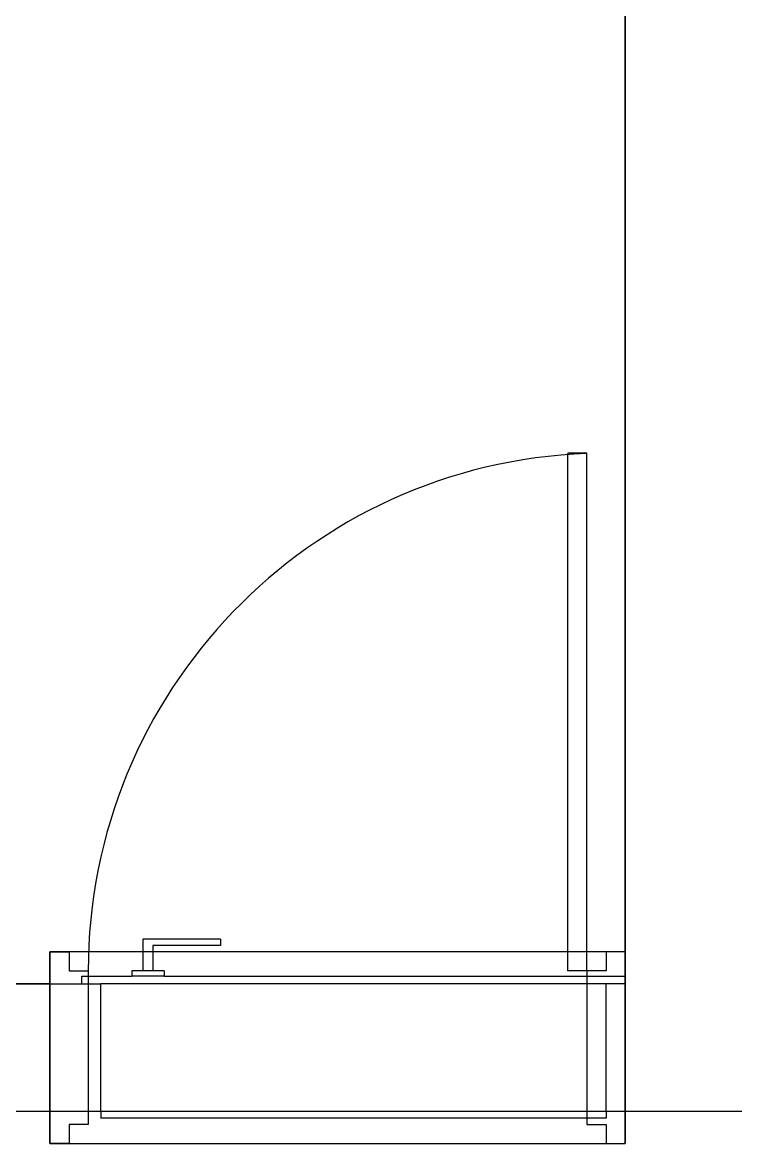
# Model space of a CAD drawing. Header units: millimetres. Extents: x -41292 to 298682, y -22072 to 33155.
# Drawn here: x 27502 to 28617, y -6819 to -5066 of the extents above; entities that cross this region are included whole.
import ezdxf

# ---------------------------------------------------------------- set-up
doc = ezdxf.new("R2010")
doc.units = ezdxf.units.MM
for name, color, linetype in [('벽1', 2, 'Continuous'), ('창호', 4, 'Continuous'), ('틀', 8, 'Continuous')]:
    doc.layers.add(name, color=color, linetype=linetype)

# ---------------------------------------------------------------- blocks, each defined once
blk = doc.blocks.new('rmfnasesx')
for p, q in [((55907.9, 8955), (55907.9, 10673)), ((55274.9, 9013), (55153.6, 9013)), ((55153.6, 9013), (55153.6, 8963)), ((55168.8, 9003), (55168.8, 8963)), ((55274.9, 9003), (55168.8, 9003)), ((55274.9, 9013), (55274.9, 9003)), ((55135.9, 8963), (55135.9, 8955)), ((55153.6, 8963), (55135.9, 8963)), ((55168.8, 8963), (55153.6, 8963)), ((55186.5, 8963), (55168.8, 8963)), ((55186.5, 8963), (55186.5, 8955)), ((55057.9, 8943), (55057.9, 8955)), ((55057.9, 8955), (55135.9, 8955)), ((55186.5, 8955), (55135.9, 8955)), ((55186.5, 8955), (55907.9, 8955)), ((55907.9, 8943), (55907.9, 8955)), ((54887.9, 8943), (55057.9, 8943)), ((55057.9, 8943), (55087.9, 8943)), ((55087.9, 8743), (55087.9, 8943)), ((55877.9, 8943), (55087.9, 8943)), ((55907.9, 8943), (55877.9, 8943)), ((55877.9, 8743), (55877.9, 8943)), ((55087.9, 8743), (54607.9, 8743)), ((55087.9, 8743), (55087.9, 8733)), ((55877.9, 8743), (55087.9, 8743)), ((55877.9, 8743), (55877.9, 8733)), ((56137.9, 8743), (55877.9, 8743)), ((55877.9, 8733), (55087.9, 8733))]:
    blk.add_line(p, q)

msp = doc.modelspace()

# ---------------------------------------------------------------- linework, layer by layer
at = {"layer": '벽1'}
for p, q in [((28444.67, -4089.42), (28444.67, -6769.42)), ((27544.67, -6569.42), (25344.67, -6569.42)), ((27544.67, -6569.42), (27544.67, -6769.42)), ((27544.67, -6769.42), (27244.67, -6769.42)), ((28644.67, -6769.42), (28444.67, -6769.42)), ((28644.67, -6769.42), (28444.67, -6769.42))]:
    msp.add_line(p, q, dxfattribs=at)
at = {"layer": '창호'}
msp.add_arc((28414.67, -6549.42), 810, 92.12255, 180, dxfattribs=at)
at = {"layer": '틀'}
for p, q in [((28384.67, -5739.42), (28354.67, -5739.42)), ((28354.67, -6549.42), (28354.67, -5739.97)), ((28384.67, -6549.42), (28384.67, -5739.42)), ((28444.67, -6519.42), (27544.67, -6519.42)), ((27544.67, -6519.42), (27544.67, -6819.42)), ((28444.67, -6819.42), (28444.67, -6519.42)), ((28444.67, -6519.42), (28444.67, -6819.42)), ((28384.67, -6549.42), (28354.67, -6549.42)), ((27544.67, -6819.42), (28444.67, -6819.42))]:
    msp.add_line(p, q, dxfattribs=at)
for points in [[(27544.67, -6519.42), (27574.67, -6519.42), (27574.67, -6549.42), (27604.67, -6549.42), (27604.67, -6789.42), (27574.67, -6789.42), (27574.67, -6819.42), (27544.67, -6819.42), (27544.67, -6519.42)], [(28444.67, -6519.42), (28414.67, -6519.42), (28414.67, -6549.42), (28384.67, -6549.42), (28384.67, -6789.42), (28414.67, -6789.42), (28414.67, -6819.42), (28444.67, -6819.42), (28444.67, -6519.42)]]:
    msp.add_lwpolyline(points, dxfattribs=at)

# ---------------------------------------------------------------- block references
msp.add_blockref('rmfnasesx', (-27463.27, -15512.43))

doc.saveas('drawing.dxf')
